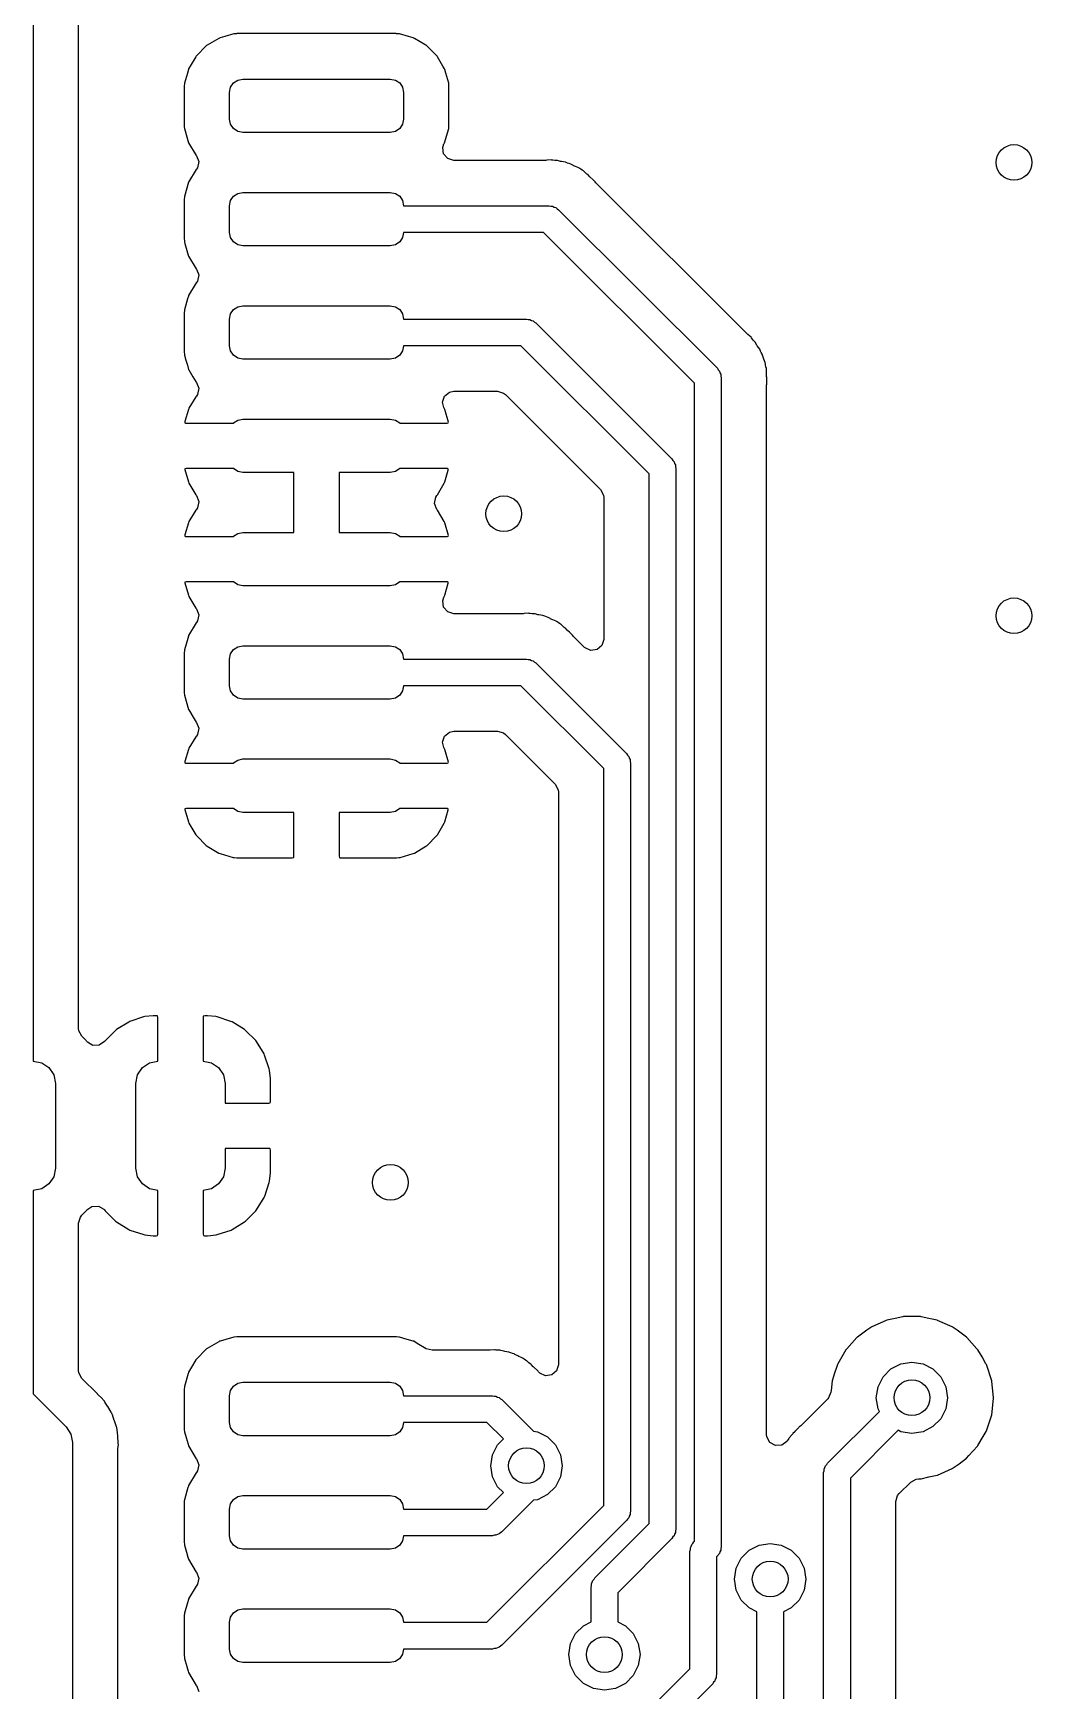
# Model space of a CAD drawing. Extents: x 51 to 243, y -135 to -54.
# Drawn here: x 101.41 to 112.59, y -82.53 to -63.96 of the extents above; entities that cross this region are included whole.
import ezdxf

# ---------------------------------------------------------------- set-up
doc = ezdxf.new("R2010")
doc.units = 0
doc.layers.add('BLACK', color=7, linetype='CONTINUOUS')

msp = doc.modelspace()

# ---------------------------------------------------------------- linework, layer by layer
at = {"layer": 'BLACK', "linetype": 'CONTINUOUS'}
for p, q in [((101.408, -62.32), (101.408, -75.475)), ((101.916, -75.1086), (101.916, -62.6864)), ((103.488, -64.0149), (103.358, -64.0915)), ((103.494, -64.0109), (103.488, -64.0149)), ((103.488, -64.0149), (103.488, -64.0149)), ((103.502, -64.0086), (103.494, -64.0109)), ((103.554, -63.9935), (103.502, -64.0086)), ((103.502, -64.0086), (103.502, -64.0086)), ((103.654, -63.9644), (103.554, -63.9935)), ((103.661, -63.9639), (103.654, -63.9644)), ((103.689, -63.9617), (103.661, -63.9639)), ((103.661, -63.9639), (103.661, -63.9639)), ((103.691, -63.9615), (103.689, -63.9617)), ((103.689, -63.9617), (103.689, -63.9617)), ((105.475, -63.9615), (103.691, -63.9615)), ((105.477, -63.9617), (105.475, -63.9615)), ((105.505, -63.9639), (105.477, -63.9617)), ((105.477, -63.9617), (105.477, -63.9617)), ((105.512, -63.9644), (105.505, -63.9639)), ((105.505, -63.9639), (105.505, -63.9639)), ((105.612, -63.9935), (105.512, -63.9644)), ((105.664, -64.0086), (105.612, -63.9935)), ((105.672, -64.0109), (105.664, -64.0086)), ((105.664, -64.0086), (105.664, -64.0086)), ((105.678, -64.0149), (105.672, -64.0109)), ((105.808, -64.0915), (105.678, -64.0149)), ((105.678, -64.0149), (105.678, -64.0149)), ((103.23, -64.22), (103.168, -64.324)), ((103.234, -64.2132), (103.23, -64.22)), ((103.23, -64.22), (103.23, -64.22)), ((103.351, -64.0955), (103.234, -64.2132)), ((103.358, -64.0915), (103.351, -64.0955)), ((103.358, -64.0915), (103.358, -64.0915)), ((105.815, -64.0955), (105.808, -64.0915)), ((105.808, -64.0915), (105.808, -64.0915)), ((105.932, -64.2132), (105.815, -64.0955)), ((105.936, -64.22), (105.932, -64.2132)), ((105.998, -64.324), (105.936, -64.22)), ((105.936, -64.22), (105.936, -64.22)), ((103.135, -64.4038), (103.102, -64.5162)), ((103.147, -64.364), (103.135, -64.4038)), ((103.149, -64.3564), (103.147, -64.364)), ((103.147, -64.364), (103.147, -64.364)), ((103.168, -64.324), (103.149, -64.3564)), ((106.017, -64.3564), (105.998, -64.324)), ((106.019, -64.364), (106.017, -64.3564)), ((106.031, -64.4038), (106.019, -64.364)), ((106.019, -64.364), (106.019, -64.364)), ((106.064, -64.5162), (106.031, -64.4038)), ((103.1, -64.5455), (103.099, -64.5535)), ((103.099, -64.5535), (103.099, -64.9865)), ((103.102, -64.5226), (103.1, -64.5455)), ((103.102, -64.5162), (103.102, -64.5226)), ((103.102, -64.5226), (103.102, -64.5226)), ((103.608, -64.62), (103.619, -64.5626)), ((103.608, -64.92), (103.608, -64.62)), ((103.619, -64.5626), (103.652, -64.5139)), ((103.652, -64.5139), (103.701, -64.4814)), ((103.701, -64.4814), (103.758, -64.47)), ((103.758, -64.47), (105.408, -64.47)), ((105.408, -64.47), (105.465, -64.4814)), ((105.465, -64.4814), (105.514, -64.5139)), ((105.514, -64.5139), (105.547, -64.5626)), ((105.547, -64.5626), (105.558, -64.62)), ((105.558, -64.62), (105.558, -64.92)), ((106.064, -64.5226), (106.064, -64.5162)), ((106.066, -64.5455), (106.064, -64.5226)), ((106.064, -64.5226), (106.064, -64.5226)), ((106.066, -64.5535), (106.066, -64.5455)), ((106.066, -64.9865), (106.066, -64.5535)), ((103.099, -64.9865), (103.1, -64.989)), ((103.1, -64.989), (103.1, -64.989)), ((103.1, -64.989), (103.101, -65.0069)), ((103.101, -65.0069), (103.102, -65.0238)), ((103.619, -64.9774), (103.608, -64.92)), ((103.652, -65.0261), (103.619, -64.9774)), ((105.547, -64.9774), (105.514, -65.0261)), ((105.558, -64.92), (105.547, -64.9774)), ((106.064, -65.0238), (106.065, -65.0069)), ((106.065, -65.0069), (106.066, -64.989)), ((106.066, -64.989), (106.066, -64.9865)), ((106.066, -64.989), (106.066, -64.989)), ((103.102, -65.0238), (103.149, -65.1836)), ((103.149, -65.1836), (103.234, -65.3268)), ((103.701, -65.0586), (103.652, -65.0261)), ((103.758, -65.07), (103.701, -65.0586)), ((105.408, -65.07), (103.758, -65.07)), ((105.465, -65.0586), (105.408, -65.07)), ((105.514, -65.0261), (105.465, -65.0586)), ((105.996, -65.2376), (106.01, -65.1978)), ((106.01, -65.1977), (106.012, -65.1932)), ((106.01, -65.1978), (106.01, -65.1977)), ((106.012, -65.1932), (106.013, -65.1914)), ((106.013, -65.1914), (106.017, -65.1836)), ((106.017, -65.1836), (106.064, -65.0238)), ((103.234, -65.3268), (103.236, -65.3295)), ((103.236, -65.3295), (103.262, -65.3939)), ((106.006, -65.3078), (105.996, -65.2376)), ((106.053, -65.3615), (106.006, -65.3078)), ((106.121, -65.3815), (106.053, -65.3615)), ((107.151, -65.3815), (106.121, -65.3815)), ((107.163, -65.3809), (107.151, -65.3815)), ((107.209, -65.3766), (107.163, -65.3809)), ((107.217, -65.3778), (107.209, -65.3766)), ((107.23, -65.3799), (107.217, -65.3778)), ((107.25, -65.3815), (107.23, -65.3799)), ((107.271, -65.3815), (107.25, -65.3815)), ((107.282, -65.3842), (107.271, -65.3815)), ((107.316, -65.393), (107.282, -65.3842)), ((103.234, -65.4832), (103.149, -65.6264)), ((103.237, -65.4793), (103.234, -65.4832)), ((103.248, -65.4635), (103.237, -65.4793)), ((103.262, -65.3939), (103.248, -65.4635)), ((107.328, -65.3954), (107.316, -65.393)), ((107.373, -65.4026), (107.328, -65.3954)), ((107.393, -65.4111), (107.373, -65.4026)), ((107.412, -65.4175), (107.393, -65.4111)), ((107.432, -65.4229), (107.412, -65.4175)), ((107.439, -65.4267), (107.432, -65.4229)), ((107.473, -65.4451), (107.439, -65.4267)), ((107.439, -65.4267), (107.439, -65.4267)), ((107.483, -65.4503), (107.473, -65.4451)), ((107.519, -65.4655), (107.483, -65.4503)), ((107.526, -65.4687), (107.519, -65.4655)), ((107.519, -65.4655), (107.519, -65.4655)), ((107.532, -65.4736), (107.526, -65.4687)), ((107.543, -65.4818), (107.532, -65.4736)), ((107.559, -65.4927), (107.543, -65.4818)), ((107.571, -65.4992), (107.559, -65.4927)), ((107.578, -65.503), (107.571, -65.4992)), ((107.608, -65.5307), (107.578, -65.503)), ((107.612, -65.5346), (107.608, -65.5307)), ((107.621, -65.5424), (107.612, -65.5346)), ((107.624, -65.5451), (107.621, -65.5424)), ((107.645, -65.5656), (107.624, -65.5451)), ((107.648, -65.5684), (107.645, -65.5656)), ((107.682, -65.6005), (107.648, -65.5684)), ((103.149, -65.6264), (103.102, -65.7862)), ((103.652, -65.7839), (103.701, -65.7514)), ((103.701, -65.7514), (103.758, -65.74)), ((103.758, -65.74), (105.408, -65.74)), ((105.408, -65.74), (105.465, -65.7514)), ((105.465, -65.7514), (105.514, -65.7839)), ((107.699, -65.6169), (107.682, -65.6005)), ((107.704, -65.6236), (107.699, -65.6169)), ((107.712, -65.6324), (107.704, -65.6236)), ((107.704, -65.6236), (107.704, -65.6236)), ((109.405, -67.3262), (107.712, -65.6324)), ((103.1, -65.8159), (103.099, -65.8235)), ((103.099, -65.8235), (103.099, -66.2565)), ((103.102, -65.7926), (103.1, -65.8159)), ((103.102, -65.7862), (103.102, -65.7926)), ((103.102, -65.7926), (103.102, -65.7926)), ((103.608, -65.89), (103.619, -65.8326)), ((103.608, -66.19), (103.608, -65.89)), ((103.619, -65.8326), (103.652, -65.7839)), ((105.514, -65.7839), (105.547, -65.8326)), ((105.547, -65.8326), (105.558, -65.89)), ((105.558, -65.89), (107.188, -65.89)), ((107.188, -65.89), (107.207, -65.8951)), ((107.207, -65.8951), (107.227, -65.8951)), ((107.227, -65.8951), (107.244, -65.905)), ((107.244, -65.905), (107.263, -65.9101)), ((107.263, -65.9101), (107.277, -65.9241)), ((107.277, -65.9241), (107.294, -65.9339)), ((107.294, -65.9339), (109.072, -67.7119)), ((103.099, -66.2565), (103.1, -66.2589)), ((103.1, -66.2589), (103.1, -66.259)), ((103.1, -66.259), (103.102, -66.2841)), ((103.102, -66.2841), (103.102, -66.2938)), ((103.102, -66.2938), (103.108, -66.3122)), ((103.108, -66.3122), (103.146, -66.444)), ((103.619, -66.2474), (103.608, -66.19)), ((103.652, -66.2961), (103.619, -66.2474)), ((103.701, -66.3286), (103.652, -66.2961)), ((105.514, -66.2961), (105.465, -66.3286)), ((105.547, -66.2474), (105.514, -66.2961)), ((105.558, -66.19), (105.547, -66.2474)), ((107.126, -66.19), (105.558, -66.19)), ((108.816, -67.8801), (107.126, -66.19)), ((103.146, -66.444), (103.149, -66.4536)), ((103.149, -66.4536), (103.234, -66.5968)), ((103.758, -66.34), (103.701, -66.3286)), ((105.408, -66.34), (103.758, -66.34)), ((105.465, -66.3286), (105.408, -66.34)), ((103.234, -66.5968), (103.236, -66.5995)), ((103.236, -66.5995), (103.262, -66.6639)), ((103.262, -66.6639), (103.248, -66.7335)), ((103.234, -66.7532), (103.149, -66.8964)), ((103.237, -66.7493), (103.234, -66.7532)), ((103.248, -66.7335), (103.237, -66.7493)), ((103.102, -67.0626), (103.1, -67.091)), ((103.138, -66.9349), (103.102, -67.0562)), ((103.102, -67.0562), (103.102, -67.0626)), ((103.102, -67.0626), (103.102, -67.0626)), ((103.147, -66.904), (103.138, -66.9349)), ((103.149, -66.8964), (103.147, -66.904)), ((103.147, -66.904), (103.147, -66.904)), ((103.619, -67.1026), (103.652, -67.0539)), ((103.652, -67.0539), (103.701, -67.0214)), ((103.701, -67.0214), (103.758, -67.01)), ((103.758, -67.01), (105.408, -67.01)), ((105.408, -67.01), (105.465, -67.0214)), ((105.465, -67.0214), (105.514, -67.0539)), ((105.514, -67.0539), (105.547, -67.1026)), ((103.1, -67.091), (103.099, -67.0935)), ((103.099, -67.0935), (103.099, -67.5265)), ((103.608, -67.16), (103.619, -67.1026)), ((103.608, -67.46), (103.608, -67.16)), ((105.547, -67.1026), (105.558, -67.16)), ((105.558, -67.16), (106.934, -67.16)), ((106.934, -67.16), (106.953, -67.1651)), ((106.953, -67.1651), (106.973, -67.1651)), ((106.973, -67.1651), (106.99, -67.175)), ((106.99, -67.175), (107.009, -67.1801)), ((107.009, -67.1801), (107.023, -67.1941)), ((107.023, -67.1941), (107.04, -67.2039)), ((107.04, -67.2039), (108.564, -68.7279)), ((109.414, -67.3342), (109.405, -67.3262)), ((109.45, -67.3636), (109.414, -67.3342)), ((109.455, -67.3701), (109.45, -67.3636)), ((109.462, -67.381), (109.455, -67.3701)), ((109.475, -67.396), (109.462, -67.381)), ((109.49, -67.4112), (109.475, -67.396)), ((109.494, -67.418), (109.49, -67.4112)), ((109.514, -67.451), (109.494, -67.418)), ((109.494, -67.418), (109.494, -67.418)), ((103.099, -67.5265), (103.1, -67.5289)), ((103.1, -67.5289), (103.1, -67.529)), ((103.1, -67.529), (103.102, -67.5544)), ((103.102, -67.5544), (103.102, -67.5638)), ((103.102, -67.5638), (103.118, -67.6191)), ((103.118, -67.6191), (103.135, -67.6773)), ((103.619, -67.5174), (103.608, -67.46)), ((103.652, -67.5661), (103.619, -67.5174)), ((103.701, -67.5986), (103.652, -67.5661)), ((103.758, -67.61), (103.701, -67.5986)), ((105.408, -67.61), (103.758, -67.61)), ((105.465, -67.5986), (105.408, -67.61)), ((105.514, -67.5661), (105.465, -67.5986)), ((105.547, -67.5174), (105.514, -67.5661)), ((105.558, -67.46), (105.547, -67.5174)), ((106.872, -67.46), (105.558, -67.46)), ((108.308, -68.8961), (106.872, -67.46)), ((109.52, -67.4609), (109.514, -67.451)), ((109.548, -67.4982), (109.52, -67.4609)), ((109.556, -67.5182), (109.548, -67.4982)), ((109.564, -67.5359), (109.556, -67.5182)), ((109.575, -67.5544), (109.564, -67.5359)), ((109.588, -67.5988), (109.575, -67.5544)), ((109.592, -67.61), (109.588, -67.5988)), ((109.606, -67.6456), (109.592, -67.61)), ((103.135, -67.6773), (103.149, -67.7236)), ((103.149, -67.7236), (103.153, -67.7304)), ((103.153, -67.7304), (103.197, -67.8057)), ((103.197, -67.8057), (103.234, -67.8668)), ((109.072, -67.7119), (109.082, -67.729)), ((109.082, -67.729), (109.096, -67.743)), ((109.096, -67.743), (109.101, -67.7621)), ((109.101, -67.7621), (109.111, -67.7792)), ((109.111, -67.7792), (109.111, -67.7989)), ((109.111, -67.7989), (109.116, -67.818)), ((109.609, -67.6529), (109.606, -67.6456)), ((109.606, -67.6456), (109.606, -67.6456)), ((109.61, -67.6608), (109.609, -67.6529)), ((109.612, -67.6742), (109.61, -67.6608)), ((109.61, -67.6608), (109.61, -67.6608)), ((109.616, -67.6936), (109.612, -67.6742)), ((109.622, -67.7142), (109.616, -67.6936)), ((109.622, -67.7437), (109.622, -67.7142)), ((109.623, -67.7603), (109.622, -67.7437)), ((109.624, -67.7722), (109.623, -67.7603)), ((109.624, -67.7766), (109.624, -67.7722)), ((109.624, -67.8057), (109.624, -67.7766)), ((109.625, -67.8096), (109.624, -67.8057)), ((103.234, -67.8668), (103.236, -67.8697)), ((103.236, -67.8697), (103.262, -67.9343)), ((103.262, -67.9343), (103.248, -68.0039)), ((106.017, -68.0225), (106.072, -67.978)), ((106.072, -67.978), (106.12, -67.9685)), ((106.12, -67.9685), (106.609, -67.9685)), ((106.609, -67.9685), (106.677, -67.9885)), ((106.677, -67.9885), (106.698, -68.0054)), ((108.816, -80.8559), (108.816, -67.8801)), ((109.116, -67.818), (109.116, -80.918)), ((109.624, -67.9001), (109.625, -67.8882)), ((109.624, -79.6613), (109.624, -67.9001)), ((109.626, -67.8434), (109.625, -67.8096)), ((109.625, -67.8882), (109.627, -67.8805)), ((109.627, -67.8805), (109.626, -67.8434)), ((103.147, -68.1742), (103.108, -68.3086)), ((103.153, -68.1598), (103.147, -68.1742)), ((103.23, -68.0303), (103.153, -68.1598)), ((103.236, -68.0226), (103.23, -68.0303)), ((103.248, -68.0039), (103.236, -68.0226)), ((105.995, -68.0898), (106.017, -68.0225)), ((106.01, -68.1521), (105.995, -68.0898)), ((106.009, -68.1525), (106.01, -68.1521)), ((106.012, -68.1576), (106.009, -68.1525)), ((106.012, -68.1586), (106.012, -68.1576)), ((106.013, -68.1598), (106.012, -68.1586)), ((106.019, -68.1742), (106.013, -68.1598)), ((106.06, -68.3141), (106.019, -68.1742)), ((106.698, -68.0054), (107.763, -69.0699)), ((103.108, -68.3086), (103.108, -68.3227)), ((103.108, -68.3227), (103.115, -68.326)), ((103.115, -68.326), (103.651, -68.326)), ((103.651, -68.326), (103.652, -68.3239)), ((103.652, -68.3239), (103.701, -68.2914)), ((103.701, -68.2914), (103.758, -68.28)), ((103.758, -68.28), (105.408, -68.28)), ((105.408, -68.28), (105.465, -68.2914)), ((105.465, -68.2914), (105.514, -68.3239)), ((105.514, -68.3239), (105.515, -68.326)), ((105.515, -68.326), (106.045, -68.326)), ((106.045, -68.326), (106.058, -68.322)), ((106.058, -68.322), (106.06, -68.3141)), ((108.564, -68.7279), (108.574, -68.745)), ((103.108, -68.838), (103.106, -68.8459)), ((103.106, -68.8459), (103.147, -68.9858)), ((103.121, -68.834), (103.108, -68.838)), ((103.651, -68.834), (103.121, -68.834)), ((103.652, -68.8361), (103.651, -68.834)), ((103.701, -68.8686), (103.652, -68.8361)), ((103.758, -68.88), (103.701, -68.8686)), ((104.329, -68.88), (103.758, -68.88)), ((104.329, -69.55), (104.329, -68.88)), ((105.408, -68.88), (104.837, -68.88)), ((104.837, -68.88), (104.837, -69.55)), ((105.465, -68.8686), (105.408, -68.88)), ((105.514, -68.8361), (105.465, -68.8686)), ((105.515, -68.834), (105.514, -68.8361)), ((106.051, -68.834), (105.515, -68.834)), ((106.019, -68.9858), (106.058, -68.8514)), ((106.058, -68.8373), (106.051, -68.834)), ((106.058, -68.8514), (106.058, -68.8373)), ((108.308, -80.6575), (108.308, -68.8961)), ((108.574, -68.745), (108.588, -68.759)), ((108.588, -68.759), (108.593, -68.7781)), ((108.593, -68.7781), (108.603, -68.7952)), ((108.603, -68.7952), (108.603, -68.8149)), ((108.603, -68.8149), (108.608, -68.834)), ((108.608, -68.834), (108.608, -80.7196)), ((103.147, -68.9858), (103.153, -69.0002)), ((103.153, -69.0002), (103.23, -69.1297)), ((105.936, -69.1297), (106.013, -69.0002)), ((106.013, -69.0002), (106.019, -68.9858)), ((107.763, -69.0699), (107.797, -69.1322)), ((103.23, -69.1297), (103.236, -69.1378)), ((103.236, -69.2922), (103.23, -69.3003)), ((103.236, -69.1378), (103.262, -69.2039)), ((103.248, -69.2735), (103.236, -69.2922)), ((103.262, -69.2039), (103.248, -69.2735)), ((105.904, -69.2261), (105.918, -69.1565)), ((105.93, -69.2922), (105.904, -69.2261)), ((105.918, -69.1565), (105.93, -69.1378)), ((105.93, -69.1378), (105.936, -69.1297)), ((105.936, -69.3003), (105.93, -69.2922)), ((107.797, -69.1322), (107.799, -69.1589)), ((107.799, -69.1589), (107.799, -70.7501)), ((103.147, -69.4442), (103.108, -69.5786)), ((103.153, -69.4298), (103.147, -69.4442)), ((103.23, -69.3003), (103.153, -69.4298)), ((106.013, -69.4298), (105.936, -69.3003)), ((106.019, -69.4442), (106.013, -69.4298)), ((106.06, -69.5841), (106.019, -69.4442)), ((103.108, -69.5786), (103.108, -69.5927)), ((103.108, -69.5927), (103.115, -69.596)), ((103.115, -69.596), (103.651, -69.596)), ((103.651, -69.596), (103.652, -69.5939)), ((103.652, -69.5939), (103.701, -69.5614)), ((103.701, -69.5614), (103.758, -69.55)), ((103.758, -69.55), (104.329, -69.55)), ((104.837, -69.55), (105.408, -69.55)), ((105.408, -69.55), (105.465, -69.5614)), ((105.465, -69.5614), (105.514, -69.5939)), ((105.514, -69.5939), (105.515, -69.596)), ((105.515, -69.596), (106.045, -69.596)), ((106.045, -69.596), (106.058, -69.592)), ((106.058, -69.592), (106.06, -69.5841)), ((103.108, -70.108), (103.106, -70.1159)), ((103.106, -70.1159), (103.147, -70.2558)), ((103.121, -70.104), (103.108, -70.108)), ((103.651, -70.104), (103.121, -70.104)), ((103.652, -70.1061), (103.651, -70.104)), ((103.701, -70.1386), (103.652, -70.1061)), ((103.758, -70.15), (103.701, -70.1386)), ((105.408, -70.15), (103.758, -70.15)), ((105.465, -70.1386), (105.408, -70.15)), ((105.514, -70.1061), (105.465, -70.1386)), ((105.515, -70.104), (105.514, -70.1061)), ((106.051, -70.104), (105.515, -70.104)), ((106.019, -70.2558), (106.058, -70.1214)), ((106.058, -70.1073), (106.051, -70.104)), ((106.058, -70.1214), (106.058, -70.1073)), ((103.147, -70.2558), (103.153, -70.2702)), ((103.153, -70.2702), (103.23, -70.3997)), ((103.23, -70.3997), (103.236, -70.4074)), ((105.996, -70.3176), (106.01, -70.2776)), ((106.006, -70.3878), (105.996, -70.3176)), ((106.052, -70.4415), (106.006, -70.3878)), ((106.009, -70.2775), (106.011, -70.2736)), ((106.01, -70.2776), (106.009, -70.2775)), ((106.011, -70.2736), (106.012, -70.2714)), ((106.012, -70.2714), (106.013, -70.2702)), ((106.013, -70.2702), (106.019, -70.2558)), ((103.234, -70.5632), (103.149, -70.7064)), ((103.238, -70.5592), (103.234, -70.5632)), ((103.236, -70.4074), (103.262, -70.4734)), ((103.248, -70.5431), (103.238, -70.5592)), ((103.262, -70.4734), (103.248, -70.5431)), ((106.12, -70.4615), (106.052, -70.4415)), ((106.897, -70.4615), (106.12, -70.4615)), ((106.909, -70.4609), (106.897, -70.4615)), ((106.955, -70.4566), (106.909, -70.4609)), ((106.963, -70.4578), (106.955, -70.4566)), ((106.976, -70.4599), (106.963, -70.4578)), ((106.996, -70.4615), (106.976, -70.4599)), ((107.017, -70.4615), (106.996, -70.4615)), ((107.031, -70.4649), (107.017, -70.4615)), ((107.062, -70.473), (107.031, -70.4649)), ((107.074, -70.4754), (107.062, -70.473)), ((107.119, -70.4826), (107.074, -70.4754)), ((107.139, -70.4911), (107.119, -70.4826)), ((107.158, -70.4975), (107.139, -70.4911)), ((107.178, -70.5029), (107.158, -70.4975)), ((107.185, -70.5067), (107.178, -70.5029)), ((107.219, -70.5251), (107.185, -70.5067)), ((107.185, -70.5067), (107.185, -70.5067)), ((107.229, -70.5303), (107.219, -70.5251)), ((107.265, -70.5455), (107.229, -70.5303)), ((107.272, -70.5487), (107.265, -70.5455)), ((107.265, -70.5455), (107.265, -70.5455)), ((107.278, -70.5536), (107.272, -70.5487)), ((107.289, -70.5618), (107.278, -70.5536)), ((107.305, -70.5727), (107.289, -70.5618)), ((107.317, -70.5792), (107.305, -70.5727)), ((107.324, -70.583), (107.317, -70.5792)), ((107.33, -70.5885), (107.324, -70.583)), ((107.358, -70.6146), (107.33, -70.5885)), ((103.14, -70.7381), (103.102, -70.8662)), ((103.147, -70.714), (103.14, -70.7381)), ((103.149, -70.7064), (103.147, -70.714)), ((103.147, -70.714), (103.147, -70.714)), ((107.367, -70.6224), (107.358, -70.6146)), ((107.37, -70.6251), (107.367, -70.6224)), ((107.391, -70.6456), (107.37, -70.6251)), ((107.394, -70.6484), (107.391, -70.6456)), ((107.416, -70.6695), (107.394, -70.6484)), ((107.445, -70.6969), (107.416, -70.6695)), ((107.45, -70.7036), (107.445, -70.6969)), ((107.458, -70.7124), (107.45, -70.7036)), ((107.45, -70.7036), (107.45, -70.7036)), ((107.584, -70.8391), (107.458, -70.7124)), ((107.799, -70.7501), (107.779, -70.8182)), ((103.1, -70.901), (103.099, -70.9035)), ((103.099, -70.9035), (103.099, -71.3365)), ((103.102, -70.8726), (103.1, -70.901)), ((103.102, -70.8662), (103.102, -70.8726)), ((103.102, -70.8726), (103.102, -70.8726)), ((103.608, -70.97), (103.619, -70.9126)), ((103.619, -70.9126), (103.652, -70.8639)), ((103.652, -70.8639), (103.701, -70.8314)), ((103.701, -70.8314), (103.758, -70.82)), ((103.758, -70.82), (105.408, -70.82)), ((105.408, -70.82), (105.465, -70.8314)), ((105.465, -70.8314), (105.514, -70.8639)), ((105.514, -70.8639), (105.547, -70.9126)), ((105.547, -70.9126), (105.558, -70.97)), ((107.591, -70.8453), (107.584, -70.8391)), ((107.656, -70.8748), (107.591, -70.8453)), ((107.726, -70.8647), (107.656, -70.8748)), ((107.779, -70.8182), (107.726, -70.8647)), ((103.608, -71.27), (103.608, -70.97)), ((105.558, -70.97), (106.934, -70.97)), ((106.934, -70.97), (106.953, -70.9751)), ((106.953, -70.9751), (106.973, -70.9751)), ((106.973, -70.9751), (106.99, -70.985)), ((106.99, -70.985), (107.009, -70.9901)), ((107.009, -70.9901), (107.023, -71.0041)), ((107.023, -71.0041), (107.04, -71.0139)), ((107.04, -71.0139), (108.056, -72.0299)), ((103.619, -71.3274), (103.608, -71.27)), ((103.652, -71.3761), (103.619, -71.3274)), ((105.547, -71.3274), (105.514, -71.3761)), ((105.558, -71.27), (105.547, -71.3274)), ((106.872, -71.27), (105.558, -71.27)), ((107.8, -72.1981), (106.872, -71.27)), ((103.099, -71.3365), (103.1, -71.3389)), ((103.1, -71.3389), (103.1, -71.339)), ((103.1, -71.339), (103.1, -71.345)), ((103.1, -71.345), (103.102, -71.3738)), ((103.102, -71.3738), (103.149, -71.5336)), ((103.701, -71.4086), (103.652, -71.3761)), ((103.758, -71.42), (103.701, -71.4086)), ((105.408, -71.42), (103.758, -71.42)), ((105.465, -71.4086), (105.408, -71.42)), ((105.514, -71.3761), (105.465, -71.4086)), ((103.149, -71.5336), (103.153, -71.5404)), ((103.153, -71.5404), (103.211, -71.6388)), ((103.211, -71.6388), (103.234, -71.6768)), ((103.234, -71.6768), (103.236, -71.6797)), ((103.236, -71.6797), (103.262, -71.7443)), ((103.23, -71.8403), (103.153, -71.9698)), ((103.236, -71.8326), (103.23, -71.8403)), ((103.248, -71.8139), (103.236, -71.8326)), ((103.262, -71.7443), (103.248, -71.8139)), ((105.995, -71.8998), (106.017, -71.8325)), ((106.017, -71.8325), (106.072, -71.788)), ((106.072, -71.788), (106.12, -71.7785)), ((106.12, -71.7785), (106.609, -71.7785)), ((106.609, -71.7785), (106.677, -71.7985)), ((106.677, -71.7985), (106.698, -71.8154)), ((106.698, -71.8154), (107.255, -72.3719)), ((103.147, -71.9842), (103.108, -72.1186)), ((103.153, -71.9698), (103.147, -71.9842)), ((106.01, -71.9621), (105.995, -71.8998)), ((106.009, -71.9625), (106.01, -71.9621)), ((106.012, -71.9676), (106.009, -71.9625)), ((106.012, -71.9686), (106.012, -71.9676)), ((106.013, -71.9698), (106.012, -71.9686)), ((106.019, -71.9842), (106.013, -71.9698)), ((106.06, -72.1241), (106.019, -71.9842)), ((108.056, -72.0299), (108.066, -72.047)), ((108.066, -72.047), (108.08, -72.061)), ((108.08, -72.061), (108.085, -72.0801)), ((103.108, -72.1186), (103.108, -72.1327)), ((103.108, -72.1327), (103.115, -72.136)), ((103.115, -72.136), (103.651, -72.136)), ((103.651, -72.136), (103.652, -72.1339)), ((103.652, -72.1339), (103.701, -72.1014)), ((103.701, -72.1014), (103.758, -72.09)), ((103.758, -72.09), (105.408, -72.09)), ((105.408, -72.09), (105.465, -72.1014)), ((105.465, -72.1014), (105.514, -72.1339)), ((105.514, -72.1339), (105.515, -72.136)), ((105.515, -72.136), (106.045, -72.136)), ((106.045, -72.136), (106.058, -72.132)), ((106.058, -72.132), (106.06, -72.1241)), ((107.8, -80.4559), (107.8, -72.1981)), ((108.085, -72.0801), (108.095, -72.0972)), ((108.095, -72.0972), (108.095, -72.1169)), ((108.095, -72.1169), (108.1, -72.136)), ((108.1, -72.136), (108.1, -80.518)), ((107.255, -72.3719), (107.289, -72.4342)), ((107.289, -72.4342), (107.291, -72.4609)), ((107.291, -72.4609), (107.291, -78.878)), ((103.108, -72.648), (103.106, -72.6559)), ((103.106, -72.6559), (103.147, -72.7958)), ((103.121, -72.644), (103.108, -72.648)), ((103.651, -72.644), (103.121, -72.644)), ((103.147, -72.7958), (103.153, -72.8102)), ((103.153, -72.8102), (103.23, -72.9397)), ((103.652, -72.6461), (103.651, -72.644)), ((103.701, -72.6786), (103.652, -72.6461)), ((103.758, -72.69), (103.701, -72.6786)), ((104.329, -72.69), (103.758, -72.69)), ((104.329, -73.1845), (104.329, -72.69)), ((105.408, -72.69), (104.837, -72.69)), ((104.837, -72.69), (104.837, -73.1799)), ((105.465, -72.6786), (105.408, -72.69)), ((105.514, -72.6461), (105.465, -72.6786)), ((105.515, -72.644), (105.514, -72.6461)), ((106.051, -72.644), (105.515, -72.644)), ((105.936, -72.9397), (106.013, -72.8102)), ((106.013, -72.8102), (106.019, -72.7958)), ((106.019, -72.7958), (106.058, -72.6614)), ((106.058, -72.6473), (106.051, -72.644)), ((106.058, -72.6614), (106.058, -72.6473)), ((103.23, -72.9397), (103.24, -72.9521)), ((103.24, -72.9521), (103.346, -73.0584)), ((105.82, -73.0584), (105.926, -72.9521)), ((105.926, -72.9521), (105.936, -72.9397)), ((103.346, -73.0584), (103.358, -73.0681)), ((103.358, -73.0681), (103.488, -73.1446)), ((103.488, -73.1446), (103.502, -73.1509)), ((103.502, -73.1509), (103.648, -73.1933)), ((103.648, -73.1933), (103.661, -73.1956)), ((104.326, -73.1935), (104.327, -73.1921)), ((104.327, -73.1921), (104.329, -73.1845)), ((104.837, -73.1799), (104.841, -73.1951)), ((105.505, -73.1956), (105.518, -73.1933)), ((105.518, -73.1933), (105.664, -73.1509)), ((105.664, -73.1509), (105.678, -73.1446)), ((105.678, -73.1446), (105.808, -73.0681)), ((105.808, -73.0681), (105.82, -73.0584)), ((103.661, -73.1956), (103.689, -73.1978)), ((103.689, -73.1978), (103.694, -73.198)), ((103.694, -73.198), (104.311, -73.198)), ((104.311, -73.198), (104.326, -73.1935)), ((104.841, -73.1951), (104.843, -73.1963)), ((104.843, -73.1963), (104.851, -73.198)), ((104.851, -73.198), (105.472, -73.198)), ((105.472, -73.198), (105.477, -73.1978)), ((105.477, -73.1978), (105.505, -73.1956)), ((102.478, -75.0378), (102.34, -75.1231)), ((102.491, -75.0316), (102.478, -75.0378)), ((102.645, -74.9801), (102.491, -75.0316)), ((102.659, -74.9773), (102.645, -74.9801)), ((102.754, -74.9673), (102.659, -74.9773)), ((102.761, -74.967), (102.754, -74.9673)), ((102.79, -74.967), (102.761, -74.967)), ((102.798, -74.9687), (102.79, -74.967)), ((102.8, -74.9699), (102.798, -74.9687)), ((102.804, -74.9851), (102.8, -74.9699)), ((102.804, -75.4758), (102.804, -74.9851)), ((103.314, -74.9729), (103.312, -74.9805)), ((103.312, -74.9805), (103.312, -75.4758)), ((103.315, -74.9715), (103.314, -74.9729)), ((103.33, -74.967), (103.315, -74.9715)), ((103.355, -74.967), (103.33, -74.967)), ((103.362, -74.9673), (103.355, -74.967)), ((103.456, -74.977), (103.362, -74.9673)), ((103.469, -74.9799), (103.456, -74.977)), ((103.624, -75.031), (103.469, -74.9799)), ((103.637, -75.0372), (103.624, -75.031)), ((103.775, -75.1222), (103.637, -75.0372)), ((101.919, -75.1355), (101.916, -75.1086)), ((101.953, -75.1977), (101.919, -75.1355)), ((102.001, -75.2455), (101.953, -75.1977)), ((102.329, -75.1321), (102.214, -75.2468)), ((102.34, -75.1231), (102.329, -75.1321)), ((103.786, -75.1313), (103.775, -75.1222)), ((103.901, -75.2458), (103.786, -75.1313)), ((102.006, -75.2507), (102.001, -75.2455)), ((102.01, -75.2566), (102.006, -75.2507)), ((102.017, -75.2644), (102.01, -75.2566)), ((102.078, -75.3001), (102.017, -75.2644)), ((102.149, -75.2968), (102.078, -75.3001)), ((102.207, -75.2558), (102.149, -75.2968)), ((102.214, -75.2468), (102.207, -75.2558)), ((103.91, -75.2572), (103.901, -75.2458)), ((103.995, -75.395), (103.91, -75.2572)), ((104.001, -75.4082), (103.995, -75.395)), ((104.053, -75.5624), (104.001, -75.4082)), ((101.408, -75.475), (101.504, -75.494)), ((101.504, -75.494), (101.585, -75.5482)), ((101.585, -75.5482), (101.639, -75.6293)), ((102.577, -75.6293), (102.631, -75.5482)), ((102.631, -75.5482), (102.712, -75.494)), ((102.712, -75.494), (102.804, -75.4758)), ((103.312, -75.4758), (103.404, -75.494)), ((103.404, -75.494), (103.485, -75.5482)), ((103.485, -75.5482), (103.539, -75.6293)), ((104.056, -75.5758), (104.053, -75.5624)), ((104.066, -75.6714), (104.056, -75.5758)), ((101.639, -75.6293), (101.658, -75.725)), ((101.658, -75.725), (101.658, -76.675)), ((102.558, -75.725), (102.577, -75.6293)), ((102.558, -76.675), (102.558, -75.725)), ((103.539, -75.6293), (103.558, -75.725)), ((103.558, -75.725), (103.558, -75.946)), ((104.066, -75.6779), (104.066, -75.6714)), ((104.066, -75.9325), (104.066, -75.6779)), ((103.558, -75.946), (104.048, -75.946)), ((104.048, -75.946), (104.063, -75.9415)), ((104.063, -75.9415), (104.064, -75.9401)), ((104.064, -75.9401), (104.066, -75.9325)), ((104.052, -76.454), (103.558, -76.454)), ((103.558, -76.454), (103.558, -76.675)), ((104.06, -76.4557), (104.052, -76.454)), ((104.062, -76.4569), (104.06, -76.4557)), ((104.066, -76.4721), (104.062, -76.4569)), ((104.066, -76.7221), (104.066, -76.4721)), ((101.658, -76.675), (101.639, -76.7707)), ((102.577, -76.7707), (102.558, -76.675)), ((103.558, -76.675), (103.539, -76.7707)), ((104.066, -76.7286), (104.066, -76.7221)), ((101.504, -76.906), (101.408, -76.925)), ((101.585, -76.8518), (101.504, -76.906)), ((101.639, -76.7707), (101.585, -76.8518)), ((102.631, -76.8518), (102.577, -76.7707)), ((102.712, -76.906), (102.631, -76.8518)), ((102.804, -76.9242), (102.712, -76.906)), ((103.404, -76.906), (103.312, -76.9242)), ((103.485, -76.8518), (103.404, -76.906)), ((103.539, -76.7707), (103.485, -76.8518)), ((104.002, -76.9906), (104.053, -76.8363)), ((104.053, -76.8363), (104.056, -76.8229)), ((104.056, -76.8229), (104.066, -76.7286)), ((101.408, -76.925), (101.408, -79.2054)), ((102.804, -77.4195), (102.804, -76.9242)), ((103.312, -76.9242), (103.312, -77.4149)), ((103.911, -77.1418), (103.996, -77.0038)), ((103.996, -77.0038), (104.002, -76.9906)), ((101.916, -77.2914), (101.937, -77.2233)), ((101.937, -77.2233), (101.953, -77.2024)), ((101.953, -77.2024), (102.002, -77.1535)), ((102.002, -77.1535), (102.007, -77.1483)), ((102.007, -77.1483), (102.01, -77.1438)), ((102.01, -77.1438), (102.067, -77.1032)), ((102.067, -77.1032), (102.138, -77.0999)), ((102.138, -77.0999), (102.2, -77.1356)), ((102.2, -77.1356), (102.207, -77.1441)), ((102.207, -77.1441), (102.215, -77.1542)), ((102.215, -77.1542), (102.33, -77.2687)), ((102.33, -77.2687), (102.341, -77.2778)), ((102.341, -77.2778), (102.479, -77.3628)), ((103.638, -77.3622), (103.776, -77.2769)), ((103.776, -77.2769), (103.787, -77.2679)), ((103.787, -77.2679), (103.902, -77.1532)), ((103.902, -77.1532), (103.911, -77.1418)), ((101.916, -78.9426), (101.916, -77.2914)), ((102.479, -77.3628), (102.492, -77.369)), ((102.492, -77.369), (102.647, -77.4201)), ((102.647, -77.4201), (102.66, -77.423)), ((102.66, -77.423), (102.754, -77.4327)), ((102.754, -77.4327), (102.761, -77.433)), ((102.761, -77.433), (102.786, -77.433)), ((102.786, -77.433), (102.801, -77.4285)), ((102.801, -77.4285), (102.802, -77.4271)), ((102.802, -77.4271), (102.804, -77.4195)), ((103.312, -77.4149), (103.316, -77.4301)), ((103.316, -77.4301), (103.318, -77.4313)), ((103.318, -77.4313), (103.326, -77.433)), ((103.326, -77.433), (103.355, -77.433)), ((103.355, -77.433), (103.362, -77.4327)), ((103.362, -77.4327), (103.457, -77.4227)), ((103.457, -77.4227), (103.471, -77.4199)), ((103.471, -77.4199), (103.625, -77.3684)), ((103.625, -77.3684), (103.638, -77.3622)), ((110.964, -78.3819), (110.801, -78.4542)), ((110.97, -78.3792), (110.964, -78.3819)), ((110.964, -78.3819), (110.964, -78.3819)), ((111.063, -78.3594), (110.97, -78.3792)), ((111.15, -78.3409), (111.063, -78.3594)), ((111.157, -78.3395), (111.15, -78.3409)), ((111.15, -78.3409), (111.15, -78.3409)), ((111.347, -78.3395), (111.157, -78.3395)), ((111.354, -78.3409), (111.347, -78.3395)), ((111.441, -78.3594), (111.354, -78.3409)), ((111.354, -78.3409), (111.354, -78.3409)), ((111.534, -78.3792), (111.441, -78.3594)), ((111.54, -78.3819), (111.534, -78.3792)), ((111.703, -78.4542), (111.54, -78.3819)), ((111.54, -78.3819), (111.54, -78.3819)), ((103.654, -78.5694), (103.567, -78.5949)), ((103.661, -78.5689), (103.654, -78.5694)), ((103.689, -78.5667), (103.661, -78.5689)), ((103.661, -78.5689), (103.661, -78.5689)), ((103.691, -78.5665), (103.689, -78.5667)), ((103.689, -78.5667), (103.689, -78.5667)), ((105.475, -78.5665), (103.691, -78.5665)), ((105.477, -78.5667), (105.475, -78.5665)), ((105.505, -78.5689), (105.477, -78.5667)), ((105.477, -78.5667), (105.477, -78.5667)), ((105.512, -78.5694), (105.505, -78.5689)), ((105.505, -78.5689), (105.505, -78.5689)), ((105.599, -78.5949), (105.512, -78.5694)), ((110.636, -78.574), (110.524, -78.699)), ((110.641, -78.5691), (110.636, -78.574)), ((110.636, -78.574), (110.636, -78.574)), ((110.747, -78.492), (110.641, -78.5691)), ((110.79, -78.4608), (110.747, -78.492)), ((110.795, -78.4569), (110.79, -78.4608)), ((110.79, -78.4608), (110.79, -78.4608)), ((110.801, -78.4542), (110.795, -78.4569)), ((110.801, -78.4542), (110.801, -78.4542)), ((111.709, -78.4569), (111.703, -78.4542)), ((111.703, -78.4542), (111.703, -78.4542)), ((111.714, -78.4608), (111.709, -78.4569)), ((111.757, -78.492), (111.714, -78.4608)), ((111.714, -78.4608), (111.714, -78.4608)), ((111.863, -78.5691), (111.757, -78.492)), ((111.868, -78.574), (111.863, -78.5691)), ((111.98, -78.699), (111.868, -78.574)), ((111.868, -78.574), (111.868, -78.574)), ((103.351, -78.7005), (103.234, -78.8182)), ((103.358, -78.6965), (103.351, -78.7005)), ((103.488, -78.6199), (103.358, -78.6965)), ((103.358, -78.6965), (103.358, -78.6965)), ((103.494, -78.6159), (103.488, -78.6199)), ((103.488, -78.6199), (103.488, -78.6199)), ((103.502, -78.6136), (103.494, -78.6159)), ((103.567, -78.5949), (103.502, -78.6136)), ((103.502, -78.6136), (103.502, -78.6136)), ((105.664, -78.6136), (105.599, -78.5949)), ((105.672, -78.6159), (105.664, -78.6136)), ((105.664, -78.6136), (105.664, -78.6136)), ((105.71, -78.6388), (105.672, -78.6159)), ((105.812, -78.699), (105.71, -78.6388)), ((105.876, -78.7165), (105.812, -78.699)), ((106.516, -78.7165), (105.876, -78.7165)), ((106.528, -78.7159), (106.516, -78.7165)), ((106.574, -78.7116), (106.528, -78.7159)), ((106.582, -78.7128), (106.574, -78.7116)), ((106.595, -78.7149), (106.582, -78.7128)), ((106.615, -78.7165), (106.595, -78.7149)), ((106.636, -78.7165), (106.615, -78.7165)), ((106.648, -78.7196), (106.636, -78.7165)), ((106.681, -78.728), (106.648, -78.7196)), ((106.693, -78.7304), (106.681, -78.728)), ((106.738, -78.7376), (106.693, -78.7304)), ((106.758, -78.7461), (106.738, -78.7376)), ((106.777, -78.7525), (106.758, -78.7461)), ((106.797, -78.7579), (106.777, -78.7525)), ((106.804, -78.7617), (106.797, -78.7579)), ((106.838, -78.7801), (106.804, -78.7617)), ((106.804, -78.7617), (106.804, -78.7617)), ((110.513, -78.7111), (110.467, -78.7906)), ((110.524, -78.699), (110.513, -78.7111)), ((111.991, -78.7111), (111.98, -78.699)), ((112.037, -78.7906), (111.991, -78.7111)), ((101.919, -78.9694), (101.916, -78.9426)), ((103.183, -78.9038), (103.149, -78.9614)), ((103.23, -78.825), (103.183, -78.9038)), ((103.234, -78.8182), (103.23, -78.825)), ((103.23, -78.825), (103.23, -78.825)), ((106.848, -78.7853), (106.838, -78.7801)), ((106.884, -78.8005), (106.848, -78.7853)), ((106.891, -78.8037), (106.884, -78.8005)), ((106.884, -78.8005), (106.884, -78.8005)), ((106.897, -78.8086), (106.891, -78.8037)), ((106.908, -78.8168), (106.897, -78.8086)), ((106.924, -78.8277), (106.908, -78.8168)), ((106.936, -78.834), (106.924, -78.8277)), ((106.943, -78.838), (106.936, -78.834)), ((106.962, -78.8555), (106.943, -78.838)), ((106.977, -78.8696), (106.962, -78.8555)), ((106.986, -78.8774), (106.977, -78.8696)), ((106.989, -78.8801), (106.986, -78.8774)), ((107.01, -78.9006), (106.989, -78.8801)), ((107.013, -78.9034), (107.01, -78.9006)), ((107.064, -78.9519), (107.013, -78.9034)), ((107.069, -78.9585), (107.064, -78.9519)), ((107.271, -78.9461), (107.218, -78.9926)), ((107.291, -78.878), (107.271, -78.9461)), ((110.407, -78.9088), (110.386, -78.974)), ((110.417, -78.8764), (110.407, -78.9088)), ((110.423, -78.867), (110.417, -78.8764)), ((110.467, -78.7906), (110.423, -78.867)), ((110.928, -79.0129), (111.017, -78.9244)), ((111.017, -78.9244), (111.128, -78.8676)), ((111.128, -78.8676), (111.252, -78.848)), ((111.252, -78.848), (111.376, -78.8676)), ((111.376, -78.8676), (111.487, -78.9244)), ((111.487, -78.9244), (111.576, -79.0129)), ((112.081, -78.867), (112.037, -78.7906)), ((112.087, -78.8764), (112.081, -78.867)), ((112.146, -79.0581), (112.087, -78.8764)), ((101.953, -79.0317), (101.919, -78.9694)), ((102.127, -79.2055), (101.953, -79.0317)), ((103.102, -79.1276), (103.1, -79.1543)), ((103.144, -78.9775), (103.102, -79.1212)), ((103.102, -79.1212), (103.102, -79.1276)), ((103.102, -79.1276), (103.102, -79.1276)), ((103.147, -78.969), (103.144, -78.9775)), ((103.149, -78.9614), (103.147, -78.969)), ((103.147, -78.969), (103.147, -78.969)), ((103.619, -79.1676), (103.652, -79.1189)), ((103.652, -79.1189), (103.701, -79.0864)), ((103.701, -79.0864), (103.758, -79.075)), ((103.758, -79.075), (105.408, -79.075)), ((105.408, -79.075), (105.465, -79.0864)), ((105.465, -79.0864), (105.514, -79.1189)), ((105.514, -79.1189), (105.547, -79.1676)), ((107.083, -78.9732), (107.069, -78.9585)), ((107.148, -79.0027), (107.083, -78.9732)), ((107.218, -78.9926), (107.148, -79.0027)), ((110.358, -79.0581), (110.347, -79.1668)), ((110.386, -78.974), (110.358, -79.0581)), ((110.852, -79.248), (110.872, -79.1244)), ((110.872, -79.1244), (110.928, -79.0129)), ((111.576, -79.0129), (111.632, -79.1244)), ((111.632, -79.1244), (111.652, -79.248)), ((112.146, -79.0646), (112.146, -79.0581)), ((112.161, -79.2067), (112.146, -79.0646)), ((112.146, -79.0646), (112.146, -79.0646)), ((101.408, -79.2054), (101.777, -79.5742)), ((102.13, -79.2079), (102.127, -79.2055)), ((102.181, -79.2561), (102.13, -79.2079)), ((102.186, -79.2611), (102.181, -79.2561)), ((102.181, -79.2561), (102.181, -79.2561)), ((102.19, -79.2673), (102.186, -79.2611)), ((102.193, -79.2705), (102.19, -79.2673)), ((102.195, -79.2735), (102.193, -79.2705)), ((102.203, -79.2819), (102.195, -79.2735)), ((102.195, -79.2735), (102.195, -79.2735)), ((102.206, -79.2867), (102.203, -79.2819)), ((102.212, -79.2974), (102.206, -79.2867)), ((102.206, -79.2867), (102.206, -79.2867)), ((102.239, -79.342), (102.212, -79.2974)), ((103.1, -79.1543), (103.099, -79.1585)), ((103.099, -79.1585), (103.099, -79.5915)), ((103.608, -79.225), (103.619, -79.1676)), ((103.608, -79.525), (103.608, -79.225)), ((105.547, -79.1676), (105.558, -79.225)), ((105.558, -79.225), (106.553, -79.225)), ((106.553, -79.225), (106.572, -79.2301)), ((106.572, -79.2301), (106.592, -79.2301)), ((106.592, -79.2301), (106.609, -79.24)), ((106.609, -79.24), (106.628, -79.2451)), ((106.628, -79.2451), (106.642, -79.2591)), ((106.642, -79.2591), (106.659, -79.2689)), ((106.659, -79.2689), (107.013, -79.6224)), ((110.309, -79.2597), (110.006, -79.5629)), ((110.318, -79.2494), (110.309, -79.2597)), ((110.345, -79.1838), (110.318, -79.2494)), ((110.347, -79.1668), (110.345, -79.1838)), ((110.872, -79.3716), (110.852, -79.248)), ((111.652, -79.248), (111.632, -79.3716)), ((112.153, -79.3687), (112.165, -79.2546)), ((112.166, -79.248), (112.161, -79.2067)), ((112.165, -79.2546), (112.166, -79.248)), ((102.24, -79.3443), (102.239, -79.342)), ((102.243, -79.348), (102.24, -79.3443)), ((102.283, -79.4091), (102.243, -79.348)), ((102.285, -79.4159), (102.283, -79.4091)), ((102.288, -79.4214), (102.285, -79.4159)), ((102.291, -79.4268), (102.288, -79.4214)), ((102.294, -79.4331), (102.291, -79.4268)), ((102.297, -79.4401), (102.294, -79.4331)), ((102.317, -79.5025), (102.297, -79.4401)), ((102.297, -79.4401), (102.297, -79.4401)), ((102.318, -79.5067), (102.317, -79.5025)), ((102.343, -79.5753), (102.318, -79.5067)), ((110.307, -79.9805), (110.887, -79.4012)), ((110.887, -79.4012), (110.872, -79.3716)), ((111.576, -79.4831), (111.487, -79.5716)), ((111.632, -79.3716), (111.576, -79.4831)), ((112.087, -79.6196), (112.146, -79.4379)), ((112.146, -79.4379), (112.153, -79.3687)), ((101.777, -79.5742), (101.777, -79.5742)), ((101.777, -79.5742), (101.831, -79.6553)), ((101.831, -79.6553), (101.85, -79.751)), ((102.344, -79.5826), (102.343, -79.5753)), ((102.345, -79.5884), (102.344, -79.5826)), ((102.347, -79.5944), (102.345, -79.5884)), ((102.349, -79.6014), (102.347, -79.5944)), ((102.349, -79.6087), (102.349, -79.6014)), ((102.355, -79.6741), (102.349, -79.6087)), ((102.349, -79.6087), (102.349, -79.6087)), ((102.355, -79.6785), (102.355, -79.6741)), ((102.358, -79.7031), (102.355, -79.6785)), ((103.099, -79.5915), (103.1, -79.5939)), ((103.1, -79.5939), (103.1, -79.594)), ((103.1, -79.594), (103.101, -79.6087)), ((103.101, -79.6087), (103.102, -79.6288)), ((103.102, -79.6288), (103.121, -79.6941)), ((103.121, -79.6941), (103.143, -79.7695)), ((103.619, -79.5824), (103.608, -79.525)), ((103.652, -79.6311), (103.619, -79.5824)), ((103.701, -79.6636), (103.652, -79.6311)), ((103.758, -79.675), (103.701, -79.6636)), ((105.408, -79.675), (103.758, -79.675)), ((105.465, -79.6636), (105.408, -79.675)), ((105.514, -79.6311), (105.465, -79.6636)), ((105.547, -79.5824), (105.514, -79.6311)), ((105.558, -79.525), (105.547, -79.5824)), ((106.491, -79.525), (105.558, -79.525)), ((106.676, -79.7097), (106.491, -79.525)), ((107.013, -79.6224), (107.058, -79.6296)), ((107.058, -79.6296), (107.169, -79.6864)), ((107.169, -79.6864), (107.258, -79.7749)), ((109.627, -79.6859), (109.624, -79.6613)), ((109.66, -79.7488), (109.627, -79.6859)), ((109.908, -79.6627), (109.877, -79.6964)), ((109.916, -79.6537), (109.908, -79.6627)), ((109.919, -79.6502), (109.916, -79.6537)), ((109.939, -79.6296), (109.919, -79.6502)), ((109.942, -79.6268), (109.939, -79.6296)), ((109.985, -79.5809), (109.942, -79.6268)), ((109.99, -79.5751), (109.985, -79.5809)), ((109.997, -79.5709), (109.99, -79.5751)), ((110.006, -79.5629), (109.997, -79.5709)), ((109.997, -79.5709), (109.997, -79.5709)), ((111.099, -79.6133), (110.563, -80.1487)), ((111.128, -79.6284), (111.099, -79.6133)), ((111.252, -79.648), (111.128, -79.6284)), ((111.376, -79.6284), (111.252, -79.648)), ((111.487, -79.5716), (111.376, -79.6284)), ((111.991, -79.7849), (112.051, -79.6807)), ((112.051, -79.6807), (112.083, -79.6253)), ((112.083, -79.6253), (112.087, -79.6196)), ((112.083, -79.6253), (112.083, -79.6253)), ((101.85, -79.751), (101.85, -103.069)), ((102.358, -79.7067), (102.358, -79.7031)), ((102.358, -79.7031), (102.358, -79.7031)), ((102.358, -79.7148), (102.358, -79.7067)), ((102.359, -79.725), (102.358, -79.7148)), ((102.358, -79.8181), (102.36, -79.7991)), ((102.358, -89.506), (102.358, -79.8181)), ((102.361, -79.7558), (102.359, -79.725)), ((102.36, -79.7961), (102.363, -79.7777)), ((102.36, -79.7991), (102.36, -79.7961)), ((102.363, -79.7777), (102.361, -79.7558)), ((103.143, -79.7695), (103.149, -79.7886)), ((103.149, -79.7886), (103.234, -79.9318)), ((106.554, -79.8864), (106.61, -79.7749)), ((106.61, -79.7749), (106.676, -79.7097)), ((107.258, -79.7749), (107.314, -79.8864)), ((109.722, -79.7839), (109.66, -79.7488)), ((109.793, -79.7801), (109.722, -79.7839)), ((109.85, -79.7385), (109.793, -79.7801)), ((109.855, -79.7317), (109.85, -79.7385)), ((109.866, -79.7152), (109.855, -79.7317)), ((109.873, -79.7033), (109.866, -79.7152)), ((109.877, -79.6964), (109.873, -79.7033)), ((109.873, -79.7033), (109.873, -79.7033)), ((111.89, -79.8969), (111.987, -79.7899)), ((111.987, -79.7899), (111.991, -79.7849)), ((111.987, -79.7899), (111.987, -79.7899)), ((103.234, -79.9318), (103.236, -79.9345)), ((103.236, -79.9345), (103.262, -79.9989)), ((103.262, -79.9989), (103.248, -80.0685)), ((106.534, -80.01), (106.554, -79.8864)), ((106.554, -80.1336), (106.534, -80.01)), ((107.314, -79.8864), (107.334, -80.01)), ((107.334, -80.01), (107.314, -80.1336)), ((110.269, -80.0477), (110.278, -80.0306)), ((110.269, -80.0674), (110.269, -80.0477)), ((110.278, -80.0306), (110.284, -80.0115)), ((110.284, -80.0115), (110.298, -79.9976)), ((110.298, -79.9976), (110.307, -79.9805)), ((111.54, -80.1141), (111.703, -80.0418)), ((111.703, -80.0418), (111.709, -80.0391)), ((111.703, -80.0418), (111.703, -80.0418)), ((111.709, -80.0391), (111.714, -80.0351)), ((111.714, -80.0351), (111.78, -79.9871)), ((111.78, -79.9871), (111.863, -79.9269)), ((111.863, -79.9269), (111.89, -79.8969)), ((103.147, -80.239), (103.142, -80.2534)), ((103.149, -80.2314), (103.147, -80.239)), ((103.147, -80.239), (103.147, -80.239)), ((103.234, -80.0882), (103.149, -80.2314)), ((103.237, -80.0843), (103.234, -80.0882)), ((103.248, -80.0685), (103.237, -80.0843)), ((106.61, -80.2451), (106.554, -80.1336)), ((106.676, -80.3103), (106.61, -80.2451)), ((107.258, -80.2451), (107.169, -80.3336)), ((107.314, -80.1336), (107.258, -80.2451)), ((110.263, -80.0865), (110.269, -80.0674)), ((110.263, -98.4114), (110.263, -80.0865)), ((110.563, -80.1487), (110.563, -98.4735)), ((111.109, -80.3224), (111.238, -80.1934)), ((111.238, -80.1934), (111.3, -80.1594)), ((111.3, -80.1594), (111.327, -80.1565)), ((111.327, -80.1565), (111.347, -80.1565)), ((111.347, -80.1565), (111.354, -80.1551)), ((111.354, -80.1551), (111.443, -80.1362)), ((111.354, -80.1551), (111.354, -80.1551)), ((111.443, -80.1362), (111.534, -80.1168)), ((111.534, -80.1168), (111.54, -80.1141)), ((103.101, -80.4035), (103.099, -80.4285)), ((103.099, -80.4285), (103.099, -80.8615)), ((103.102, -80.3976), (103.101, -80.4035)), ((103.142, -80.2534), (103.102, -80.3912)), ((103.102, -80.3912), (103.102, -80.3976)), ((103.102, -80.3976), (103.102, -80.3976)), ((103.608, -80.495), (103.619, -80.4376)), ((103.619, -80.4376), (103.652, -80.3889)), ((103.652, -80.3889), (103.701, -80.3564)), ((103.701, -80.3564), (103.758, -80.345)), ((103.758, -80.345), (105.408, -80.345)), ((105.408, -80.345), (105.465, -80.3564)), ((105.465, -80.3564), (105.514, -80.3889)), ((105.514, -80.3889), (105.547, -80.4376)), ((105.547, -80.4376), (105.558, -80.495)), ((106.491, -80.495), (106.676, -80.3103)), ((107.013, -80.3976), (106.659, -80.7511)), ((107.058, -80.3904), (107.013, -80.3976)), ((107.169, -80.3336), (107.058, -80.3904)), ((111.072, -80.4115), (111.092, -80.3433)), ((111.072, -89.445), (111.072, -80.4115)), ((111.092, -80.3433), (111.109, -80.3224)), ((103.608, -80.795), (103.608, -80.495)), ((105.558, -80.495), (106.491, -80.495)), ((106.491, -81.765), (107.8, -80.4559)), ((108.056, -80.6241), (106.659, -82.0211)), ((108.066, -80.607), (108.056, -80.6241)), ((108.08, -80.593), (108.066, -80.607)), ((108.085, -80.5739), (108.08, -80.593)), ((108.095, -80.5568), (108.085, -80.5739)), ((108.1, -80.518), (108.095, -80.5371)), ((108.095, -80.5371), (108.095, -80.5568)), ((103.619, -80.8524), (103.608, -80.795)), ((105.558, -80.795), (105.547, -80.8524)), ((106.553, -80.795), (105.558, -80.795)), ((106.572, -80.7899), (106.553, -80.795)), ((106.592, -80.7899), (106.572, -80.7899)), ((106.609, -80.78), (106.592, -80.7899)), ((106.628, -80.7749), (106.609, -80.78)), ((106.642, -80.7609), (106.628, -80.7749)), ((106.659, -80.7511), (106.642, -80.7609)), ((107.7, -81.265), (108.308, -80.6575)), ((108.574, -80.8086), (108.564, -80.8257)), ((108.588, -80.7946), (108.574, -80.8086)), ((108.593, -80.7755), (108.588, -80.7946)), ((108.603, -80.7584), (108.593, -80.7755)), ((108.608, -80.7196), (108.603, -80.7387)), ((108.603, -80.7387), (108.603, -80.7584)), ((103.099, -80.8615), (103.1, -80.864)), ((103.1, -80.864), (103.1, -80.864)), ((103.1, -80.864), (103.102, -80.8921)), ((103.102, -80.8921), (103.102, -80.8988)), ((103.102, -80.8988), (103.126, -80.98)), ((103.126, -80.98), (103.142, -81.0356)), ((103.652, -80.9011), (103.619, -80.8524)), ((103.701, -80.9336), (103.652, -80.9011)), ((103.758, -80.945), (103.701, -80.9336)), ((105.408, -80.945), (103.758, -80.945)), ((105.465, -80.9336), (105.408, -80.945)), ((105.514, -80.9011), (105.465, -80.9336)), ((105.547, -80.8524), (105.514, -80.9011)), ((108.564, -80.8257), (107.957, -81.4332)), ((108.764, -80.9695), (108.77, -80.9505)), ((108.764, -82.2854), (108.764, -80.9695)), ((108.77, -80.9307), (108.779, -80.9136)), ((108.77, -80.9505), (108.77, -80.9307)), ((108.779, -80.9136), (108.785, -80.8945)), ((108.785, -80.8945), (108.799, -80.8806)), ((108.799, -80.8806), (108.808, -80.8635)), ((108.808, -80.8635), (108.816, -80.8559)), ((109.096, -80.993), (109.082, -81.007)), ((109.101, -80.9739), (109.096, -80.993)), ((109.111, -80.9568), (109.101, -80.9739)), ((109.116, -80.918), (109.111, -80.9371)), ((109.111, -80.9371), (109.111, -80.9568)), ((109.34, -81.0449), (109.429, -80.9564)), ((109.429, -80.9564), (109.54, -80.8996)), ((109.54, -80.8996), (109.664, -80.88)), ((109.664, -80.88), (109.788, -80.8996)), ((109.788, -80.8996), (109.899, -80.9564)), ((109.899, -80.9564), (109.988, -81.0449)), ((103.142, -81.0356), (103.149, -81.0586)), ((103.149, -81.0586), (103.234, -81.2018)), ((109.072, -81.0241), (109.064, -81.0317)), ((109.064, -81.0317), (109.064, -82.3475)), ((109.082, -81.007), (109.072, -81.0241)), ((109.264, -81.28), (109.284, -81.1564)), ((109.284, -81.1564), (109.34, -81.0449)), ((109.988, -81.0449), (110.044, -81.1564)), ((110.044, -81.1564), (110.064, -81.28)), ((103.234, -81.3582), (103.149, -81.5014)), ((103.234, -81.2018), (103.236, -81.2045)), ((103.237, -81.3543), (103.234, -81.3582)), ((103.236, -81.2045), (103.262, -81.2689)), ((103.248, -81.3385), (103.237, -81.3543)), ((103.262, -81.2689), (103.248, -81.3385)), ((107.657, -81.3711), (107.662, -81.352)), ((107.662, -81.3323), (107.671, -81.3152)), ((107.662, -81.352), (107.662, -81.3323)), ((107.671, -81.3152), (107.677, -81.2961)), ((107.677, -81.2961), (107.691, -81.2821)), ((107.691, -81.2821), (107.7, -81.265)), ((109.284, -81.4036), (109.264, -81.28)), ((110.064, -81.28), (110.044, -81.4036)), ((103.136, -81.5457), (103.102, -81.6612)), ((103.147, -81.509), (103.136, -81.5457)), ((103.149, -81.5014), (103.147, -81.509)), ((103.147, -81.509), (103.147, -81.509)), ((107.657, -81.7597), (107.657, -81.3711)), ((107.957, -81.4332), (107.957, -81.7597)), ((109.34, -81.5151), (109.284, -81.4036)), ((109.429, -81.6036), (109.34, -81.5151)), ((109.988, -81.5151), (109.899, -81.6036)), ((110.044, -81.4036), (109.988, -81.5151)), ((103.101, -81.6846), (103.099, -81.6985)), ((103.099, -81.6985), (103.099, -82.1315)), ((103.102, -81.6676), (103.101, -81.6846)), ((103.102, -81.6612), (103.102, -81.6676)), ((103.102, -81.6676), (103.102, -81.6676)), ((103.608, -81.765), (103.619, -81.7076)), ((103.619, -81.7076), (103.652, -81.6589)), ((103.652, -81.6589), (103.701, -81.6264)), ((103.701, -81.6264), (103.758, -81.615)), ((103.758, -81.615), (105.408, -81.615)), ((105.408, -81.615), (105.465, -81.6264)), ((105.465, -81.6264), (105.514, -81.6589)), ((105.514, -81.6589), (105.547, -81.7076)), ((105.547, -81.7076), (105.558, -81.765)), ((109.514, -81.647), (109.429, -81.6036)), ((109.514, -82.8615), (109.514, -81.647)), ((109.899, -81.6036), (109.814, -81.647)), ((109.814, -81.647), (109.814, -82.9236)), ((103.608, -82.065), (103.608, -81.765)), ((105.558, -81.765), (106.491, -81.765)), ((107.426, -82.0031), (107.483, -81.8916)), ((107.483, -81.8916), (107.571, -81.8031)), ((107.571, -81.8031), (107.657, -81.7597)), ((107.957, -81.7597), (108.042, -81.8031)), ((108.042, -81.8031), (108.13, -81.8916)), ((108.13, -81.8916), (108.187, -82.0031)), ((103.619, -82.1224), (103.608, -82.065)), ((105.558, -82.065), (105.547, -82.1224)), ((106.553, -82.065), (105.558, -82.065)), ((106.572, -82.0599), (106.553, -82.065)), ((106.592, -82.0599), (106.572, -82.0599)), ((106.609, -82.05), (106.592, -82.0599)), ((106.628, -82.0449), (106.609, -82.05)), ((106.642, -82.0309), (106.628, -82.0449)), ((106.659, -82.0211), (106.642, -82.0309)), ((107.407, -82.1267), (107.426, -82.0031)), ((108.187, -82.0031), (108.207, -82.1267)), ((103.099, -82.1315), (103.1, -82.1339)), ((103.1, -82.1339), (103.1, -82.134)), ((103.1, -82.134), (103.102, -82.1596)), ((103.102, -82.1596), (103.102, -82.1688)), ((103.102, -82.1688), (103.128, -82.2585)), ((103.128, -82.2585), (103.144, -82.312)), ((103.652, -82.1711), (103.619, -82.1224)), ((103.701, -82.2036), (103.652, -82.1711)), ((103.758, -82.215), (103.701, -82.2036)), ((105.408, -82.215), (103.758, -82.215)), ((105.465, -82.2036), (105.408, -82.215)), ((105.514, -82.1711), (105.465, -82.2036)), ((105.547, -82.1224), (105.514, -82.1711)), ((106.745, -84.305), (108.764, -82.2854)), ((107.426, -82.2503), (107.407, -82.1267)), ((107.483, -82.3618), (107.426, -82.2503)), ((108.187, -82.2503), (108.13, -82.3618)), ((108.207, -82.1267), (108.187, -82.2503)), ((103.144, -82.312), (103.149, -82.3286)), ((103.149, -82.3286), (103.234, -82.4718)), ((103.234, -82.4718), (103.236, -82.4745)), ((103.236, -82.4745), (103.262, -82.5389)), ((109.021, -82.4536), (106.913, -84.5611)), ((107.571, -82.4503), (107.483, -82.3618)), ((107.683, -82.5071), (107.571, -82.4503)), ((108.042, -82.4503), (107.93, -82.5071)), ((108.13, -82.3618), (108.042, -82.4503)), ((109.03, -82.4365), (109.021, -82.4536)), ((109.044, -82.4225), (109.03, -82.4365)), ((109.049, -82.4034), (109.044, -82.4225)), ((109.059, -82.3863), (109.049, -82.4034)), ((109.064, -82.3475), (109.059, -82.3666)), ((109.059, -82.3666), (109.059, -82.3863)), ((107.807, -82.5267), (107.683, -82.5071)), ((107.93, -82.5071), (107.807, -82.5267))]:
    msp.add_line(p, q, dxfattribs=at)
at = {"layer": 'BLACK'}
for centre in [(112.395, -65.405), (106.68, -69.342), (112.395, -70.485), (105.41, -76.835), (111.252, -79.248), (106.934, -80.01), (109.664, -81.28), (107.807, -82.1267)]:
    msp.add_circle(centre, 0.2, dxfattribs=at)

doc.saveas('drawing.dxf')
